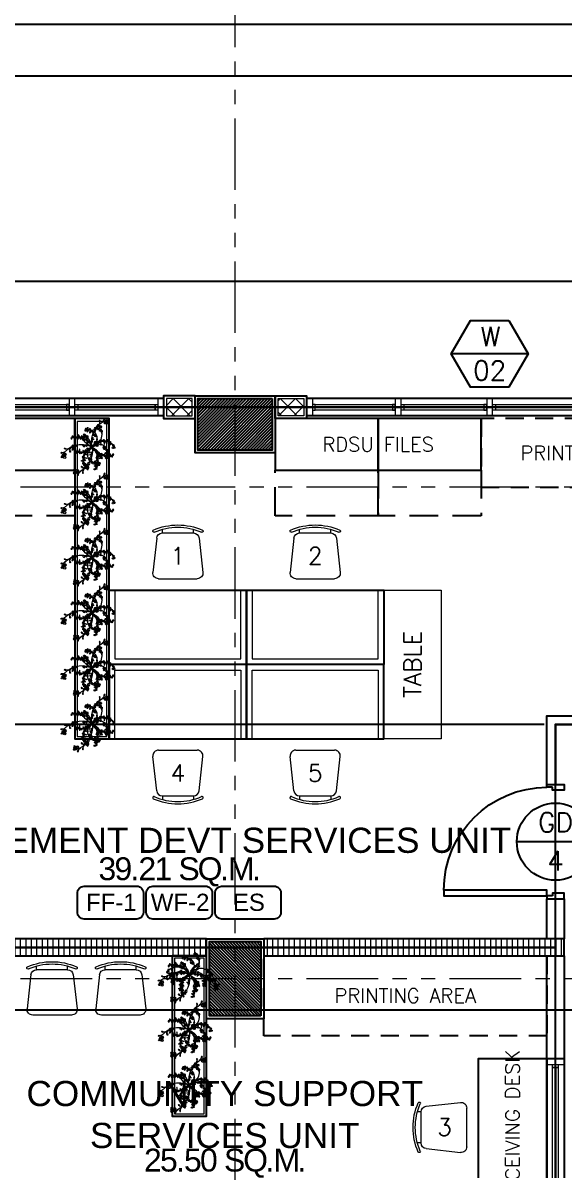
# Model space of a CAD drawing. Header units: metres. Extents: x -12400 to 1, y 0 to 106422.
# Drawn here: x -12084.11 to -12079.38, y 106400.4 to 106410.43 of the extents above; entities that cross this region are included whole.
import ezdxf
from ezdxf.enums import TextEntityAlignment as Align

# ---------------------------------------------------------------- set-up
doc = ezdxf.new("R2010")
doc.units = ezdxf.units.M
doc.header["$PDMODE"] = 35
for name, pattern in [('DASHED2', [0.375, 0.25, -0.125]), ('HIDDEN2', [4.762499999999999, 3.175, -1.5875]), ('PHANTOM2', [1.25, 0.625, -0.125, 0.125, -0.125, 0.125, -0.125])]:
    doc.linetypes.add(name, pattern=pattern)
doc.layers.add('.05 (2)', color=8, linetype='Continuous', lineweight=20, transparency=0.3)
for name, color, linetype, lineweight in [('.3', 6, 'Continuous', 30), ('0.1', 1, 'Continuous', 9), ('0.20', 2, 'Continuous', 20), ('3', 3, 'Continuous', 30), ('A-DIM-100', 8, 'Continuous', 0), ('DIM 001', 251, 'Continuous', 13), ('FURN', 8, 'Continuous', 5), ('FURN 0009', 49, 'Continuous', 9), ('HATCH', 250, 'Continuous', 5)]:
    doc.layers.add(name, color=color, linetype=linetype, lineweight=lineweight)
for name, color, linetype in [('1AR', 1, 'Continuous'), ('A-FURN', 1, 'Continuous'), ('A-FURNITURE', 1, 'Continuous'), ('AR-WALL', 7, 'Continuous'), ('BAR', 6, 'Continuous'), ('FIXTURE', 35, 'Continuous'), ('SCH-DOOR', 23, 'Continuous'), ('SCH-FLR', 224, 'Continuous'), ('SCH-WIND', 181, 'Continuous'), ('stone', 15, 'Continuous'), ('txt', 2, 'Continuous'), ('WALL', 7, 'Continuous'), ('WINDOW', 1, 'Continuous')]:
    doc.layers.add(name, color=color, linetype=linetype)
doc.layers.add('GUIDELINES', color=206, linetype='Continuous', plot=False)
doc.styles.add('arial', font='arial.ttf')
doc.styles.add('Arial-Bold', font='arial.ttf')
doc.styles.add('DIMTXT-100', font='arial.ttf')
doc.styles.add('swis721', font='swiss.ttf')
doc.styles.add('T-0.15', font='romans.shx', dxfattribs={"height": 0.15})
doc.styles.add('T.25', font='romans.shx', dxfattribs={"height": 0.2})
doc.styles.add('T125', font='simplex.shx', dxfattribs={"height": 125})
doc.dimstyles.new('D-100', dxfattribs={"dimtxt": 0.2, "dimasz": 0.15, "dimexe": 0.1, "dimexo": 0.1, "dimgap": 0.1, "dimtad": 1, "dimdec": 3, "dimzin": 4, "dimdsep": 46, "dimtxsty": 'DIMTXT-100', "dimblk": 'ARCHTICK', "dimcen": 0.2, "dimdle": 0.1, "dimclrd": 8, "dimclre": 8, "dimclrt": 2, "dimadec": 0, "dimazin": 1, "dimtfac": 1, "dimtdec": 3, "dimtofl": 0, "dimtmove": 2, "dimatfit": 3, "dimfxl": 1, "dimarcsym": 0})
doc.dimstyles.new('DIM 200', dxfattribs={"dimtxt": 200, "dimasz": 1, "dimexe": 0, "dimexo": 40, "dimgap": 50, "dimtad": 1, "dimtoh": 1, "dimdec": 0, "dimlfac": 2, "dimtxsty": 'swis721', "dimblk": 'CIR', "dimcen": 0, "dimclrd": 155, "dimclre": 155, "dimclrt": 4, "dimadec": 0, "dimazin": 0, "dimtfac": 1, "dimtdec": 0, "dimtix": 1, "dimtmove": 1, "dimatfit": 3, "dimldrblk": 'CIR', "dimfxl": 0, "dimarcsym": 0})

# ---------------------------------------------------------------- blocks, each defined once
blk = doc.blocks.new('CIR')
at = {"color": 4}
blk.add_circle((0, 0), 50, dxfattribs=at)
blk = doc.blocks.new('D-TAG')
at = {"layer": 'SCH-DOOR'}
blk.add_line((-0.2999999999883585, 0), (0.2999999999883585, 0), dxfattribs=at)
blk.add_circle((0, 5.821121362714621e-11), 0.3, dxfattribs=at)
at = {"layer": 'SCH-DOOR', "color": 2, "style": 'T-0.15'}
for tag, p in [('D-TAG', (-7.105427357601002e-14, 0.150000000029106)), ('D-NO', (-7.105427357601002e-14, -0.1499999999709054))]:
    blk.add_attdef(tag, text='', height=0.15, dxfattribs=at).set_placement(p, align=Align.MIDDLE_CENTER)
blk = doc.blocks.new('_ArchTick')
at = {"color": 0, "linetype": 'ByBlock', "const_width": 0.15}
blk.add_lwpolyline([(-0.5, -0.5), (0.5, 0.5)], dxfattribs=at)
blk = doc.blocks.new('*D1860')
at = {"layer": 'DEFPOINTS', "color": 0, "transparency": 16777216}
for p in [(-12060.75441529414, 106411.3202236537), (-12086.75441529414, 106407.0702236537), (-12060.75441529414, 106407.0702236537)]:
    blk.add_point(p, dxfattribs=at)
at = {"layer": 'DIM 001', "color": 8, "lineweight": -2, "transparency": 16777216}
for p, q in [((-12086.75441529414, 106407.1702236537), (-12086.75441529414, 106411.4202236537)), ((-12060.75441529414, 106407.1702236537), (-12060.75441529414, 106411.4202236537)), ((-12086.85441529414, 106411.3202236537), (-12060.65441529414, 106411.3202236537))]:
    blk.add_line(p, q, dxfattribs=at)
at = {"layer": 'DIM 001', "color": 8, "lineweight": -2, "transparency": 16777216, "xscale": 0.15, "yscale": 0.15, "zscale": 0.15, "rotation": 180}
blk.add_blockref('_ArchTick', (-12086.75441529414, 106411.3202236537), dxfattribs=at)
at = {"layer": 'DIM 001', "color": 8, "lineweight": -2, "transparency": 16777216, "xscale": 0.15, "yscale": 0.15, "zscale": 0.15}
blk.add_blockref('_ArchTick', (-12060.75441529414, 106411.3202236537), dxfattribs=at)
at = {"layer": 'DIM 001', "color": 2, "transparency": 16777216, "insert": (-12073.75441529414, 106411.5223382512), "char_height": 0.2, "attachment_point": 5, "style": 'DIMTXT-100'}
blk.add_mtext('26.000', dxfattribs=at)
blk = doc.blocks.new('*D1851')
at = {"layer": 'DEFPOINTS', "color": 0, "transparency": 16777216}
for p in [(-12086.75441529414, 106406.3702236538), (-12088.90441529417, 106401.7952236538), (-12077.65441529414, 106401.7952236538)]:
    blk.add_point(p, dxfattribs=at)
at = {"layer": 'DIM 001', "color": 8, "lineweight": -2, "transparency": 16777216}
for p, q in [((-12088.90441529417, 106406.4702236538), (-12088.90441529417, 106401.6952236537)), ((-12086.85441529414, 106406.3702236538), (-12089.00441529417, 106406.3702236538)), ((-12077.75441529414, 106401.7952236538), (-12089.00441529417, 106401.7952236538))]:
    blk.add_line(p, q, dxfattribs=at)
at = {"layer": 'DIM 001', "color": 8, "lineweight": -2, "transparency": 16777216, "xscale": 0.15, "yscale": 0.15, "zscale": 0.15}
for p, rotation in [((-12088.90441529417, 106406.3702236538), 90), ((-12088.90441529417, 106401.7952236538), 270)]:
    blk.add_blockref('_ArchTick', p, dxfattribs=dict(at, rotation=rotation))
at = {"layer": 'DIM 001', "color": 2, "transparency": 16777216, "insert": (-12089.10612061473, 106404.0827236537), "char_height": 0.2, "attachment_point": 5, "rotation": 90, "style": 'DIMTXT-100'}
blk.add_mtext('4.575', dxfattribs=at)
blk = doc.blocks.new('*D1884')
at = {"layer": 'DEFPOINTS', "color": 0, "transparency": 16777216}
for p in [(-12077.65441529414, 106401.7952236538), (-12088.90441529417, 106400.1452236538), (-12076.07941529413, 106400.1452236538)]:
    blk.add_point(p, dxfattribs=at)
at = {"layer": 'DIM 001', "color": 8, "lineweight": -2, "transparency": 16777216}
for p, q in [((-12088.90441529417, 106401.8952236538), (-12088.90441529417, 106400.0452236538)), ((-12077.75441529414, 106401.7952236538), (-12089.00441529417, 106401.7952236538)), ((-12076.17941529413, 106400.1452236538), (-12089.00441529417, 106400.1452236538))]:
    blk.add_line(p, q, dxfattribs=at)
at = {"layer": 'DIM 001', "color": 8, "lineweight": -2, "transparency": 16777216, "xscale": 0.15, "yscale": 0.15, "zscale": 0.15}
for p, rotation in [((-12088.90441529417, 106401.7952236538), 90), ((-12088.90441529417, 106400.1452236538), 270)]:
    blk.add_blockref('_ArchTick', p, dxfattribs=dict(at, rotation=rotation))
at = {"layer": 'DIM 001', "color": 2, "transparency": 16777216, "insert": (-12089.10652989169, 106400.9702236537), "char_height": 0.2, "attachment_point": 5, "rotation": 90, "style": 'DIMTXT-100'}
blk.add_mtext('1.650', dxfattribs=at)
blk = doc.blocks.new('*D1890')
at = {"layer": 'DEFPOINTS', "color": 0, "transparency": 16777216}
for p in [(-12086.75441529414, 106407.0702236537), (-12088.45441529416, 106404.2952236538), (-12079.45441529414, 106404.2952236538)]:
    blk.add_point(p, dxfattribs=at)
at = {"layer": 'DIM 001', "color": 8, "lineweight": -2, "transparency": 16777216}
for p, q in [((-12088.45441529416, 106407.1702236538), (-12088.45441529416, 106404.1952236537)), ((-12086.85441529414, 106407.0702236537), (-12088.55441529416, 106407.0702236537)), ((-12079.55441529414, 106404.2952236538), (-12088.55441529416, 106404.2952236538))]:
    blk.add_line(p, q, dxfattribs=at)
at = {"layer": 'DIM 001', "color": 8, "lineweight": -2, "transparency": 16777216, "xscale": 0.15, "yscale": 0.15, "zscale": 0.15}
for p, rotation in [((-12088.45441529416, 106407.0702236537), 90), ((-12088.45441529416, 106404.2952236538), 270)]:
    blk.add_blockref('_ArchTick', p, dxfattribs=dict(at, rotation=rotation))
at = {"layer": 'DIM 001', "color": 2, "transparency": 16777216, "insert": (-12088.65652989167, 106405.6827236537), "char_height": 0.2, "attachment_point": 5, "rotation": 90, "style": 'DIMTXT-100'}
blk.add_mtext('2.775', dxfattribs=at)
blk = doc.blocks.new('*D1891')
at = {"layer": 'DEFPOINTS', "color": 0, "transparency": 16777216}
for p in [(-12079.45441529414, 106404.2952236538), (-12088.45441529417, 106402.3452236538), (-12086.75441529414, 106402.3452236538)]:
    blk.add_point(p, dxfattribs=at)
at = {"layer": 'DIM 001', "color": 8, "lineweight": -2, "transparency": 16777216}
for p, q in [((-12088.45441529417, 106404.3952236538), (-12088.45441529417, 106402.2452236538)), ((-12079.55441529414, 106404.2952236538), (-12088.55441529417, 106404.2952236538)), ((-12086.85441529414, 106402.3452236538), (-12088.55441529417, 106402.3452236538))]:
    blk.add_line(p, q, dxfattribs=at)
at = {"layer": 'DIM 001', "color": 8, "lineweight": -2, "transparency": 16777216, "xscale": 0.15, "yscale": 0.15, "zscale": 0.15}
for p, rotation in [((-12088.45441529417, 106404.2952236538), 90), ((-12088.45441529417, 106402.3452236538), 270)]:
    blk.add_blockref('_ArchTick', p, dxfattribs=dict(at, rotation=rotation))
at = {"layer": 'DIM 001', "color": 2, "transparency": 16777216, "insert": (-12088.65652989168, 106403.3202236537), "char_height": 0.2, "attachment_point": 5, "rotation": 90, "style": 'DIMTXT-100'}
blk.add_mtext('1.950', dxfattribs=at)
blk = doc.blocks.new('A$C1B753C5A')
at = {"layer": 'WALL'}
h = blk.add_hatch(dxfattribs=at)
h.set_pattern_fill('ANSI31', color=250, scale=0.15)
h.set_pattern_definition([(45, (-1494.388102653662, 303.0677240852394), (-0.01325825214724777, 0.01325825214724777), [])])
h.paths.add_polyline_path([(0.4750000000001364, 0.6749999999999545), (0.02500000000009089, 0.6749999999999545), (0.02500000000009095, 0.02499999999997721), (0.4750000000001364, 0.02499999999997721)])
at = {"color": 7}
blk.add_lwpolyline([(0, 0), (0.5000000000002274, 0), (0.5000000000002274, 0.6999999999999318), (0, 0.6999999999999318)], close=True, dxfattribs=at)
at = {"layer": 'stone', "color": 5}
blk.add_lwpolyline([(0.02500000000009095, 0.02499999999997726), (0.4750000000001364, 0.02499999999997726), (0.4750000000001364, 0.6749999999999545), (0.02500000000009095, 0.6749999999999545)], close=True, dxfattribs=at)
blk = doc.blocks.new('COLUMNS2F')
at = {"xscale": -1.000000000000001, "rotation": 90}
blk.add_blockref('A$C1B753C5A', (-12158.10441529414, 106344.3499565114), dxfattribs=at)
at = {"xscale": -1}
blk.add_blockref('A$C1B753C5A', (-12158.20441529414, 106338.8999565114), dxfattribs=at)
blk = doc.blocks.new('new chair')
at = {"layer": 'FURN 0009', "color": 1, "lineweight": 9}
for p, q in [((-135.8034158992814, 400), (-135.803415899165, 431.6333479945315)), ((135.8034158993978, 400), (135.8034158993978, 431.6333479944151)), ((-185.4976026327349, 355.5215763038723), (-218.8309359660489, 55.52157630375586)), ((135.8034158993978, 400), (-135.8034158992814, 400)), ((185.4976026370423, 355.5215763018932), (218.8309359704144, 55.52157630189322)), ((169.1367492326535, 2.328306436538696e-10), (-169.1367492326535, 2.328306436538696e-10))]:
    blk.add_line(p, q, dxfattribs=at)
for centre, radius, start, end in [((-210.9529411762487, 415.4054511487484), 9.999999999999588, 113.8726975280942, 293.8726975280942), ((0, -61.24999999941792), 531.2499999999792, 66.12730247190576, 113.8726975280942), ((0, -61.24999999941792), 511.2499999999808, 66.12730247190576, 113.8726975280942), ((210.9529411806725, 415.4054511466529), 9.999999999999588, 246.1273024719058, 66.12730247190576), ((-135.803415899165, 350.0000000002328), 49.99999999999812, 90, 173.659808247256), ((135.8034158995142, 350.0000000004657), 49.99999999999812, 6.340191746267892, 90), ((-169.1367492325371, 50.00000000046566), 49.99999999999812, 173.659808247256, 270), ((169.1367492326535, 50.00000000046566), 49.99999999999812, 270, 6.340191746267892)]:
    blk.add_arc(centre, radius, start, end, dxfattribs=at)
blk = doc.blocks.new('A$C16F36A1B')
at = {"layer": 'A-FURNITURE', "color": 15}
blk.add_lwpolyline([(0.6000000000058208, 0.6499999999068677), (0.6000000000058208, 0), (-0.6000000000058208, 0), (-0.6000000000058208, 0.6499999999068677)], close=True, dxfattribs=at)
at = {"layer": 'A-FURNITURE', "color": 2, "lineweight": 0}
blk.add_lwpolyline([(-0.6000000000058208, 0), (-0.6000000000058208, 0.6499999999068677), (0.6000000000058208, 0.6499999999068677), (0.6000000000058208, 0), (0.5500000000065484, 0), (0.5500000000065484, 0.5999999999039574), (-0.5500000000065484, 0.5999999999039574), (-0.5500000000065484, 0)], close=True, dxfattribs=at)
at = {"lineweight": 0, "xscale": -0.001, "yscale": 0.001, "zscale": 0.001, "rotation": 180}
blk.add_blockref('new chair', (-2.91038304567337e-11, -0.1000000000931323), dxfattribs=at)
blk = doc.blocks.new('plann')
at = {"layer": '.05 (2)'}
for centre, radius in [((100745.621851946, 209025.0838661411), 8.085483303578684), ((100750.2072398642, 209000.8601453253), 11.07735672438507), ((100766.6371058917, 209017.0976333781), 7.460537794825279), ((100789.5106441566, 208998.2413886746), 7.268353060690103), ((100895.7318915195, 208965.4344029367), 11.81754351106629), ((100944.879356222, 209003.570155864), 9.17182806530626), ((100962.6008570934, 208968.4853238121), 7.290490939426003), ((101052.2531128934, 209014.9061583568), 2.978273743608588), ((101053.1112415855, 209029.9633624847), 3.062373412504849), ((101059.2210045914, 209029.8867683086), 4.275672750071239), ((101069.4000367151, 209001.9353060658), 7.670635745195717), ((101107.7759025275, 209000.8080532975), 8.003301822677859), ((101110.1140378918, 208971.85187604), 10.12353686893766), ((101126.5044688988, 208978.1153666071), 6.555605058917853), ((100659.4860021454, 208861.0975664339), 12.24301896135029), ((100661.7939572996, 208840.2053467846), 3.946556839840763), ((100680.1931692238, 208870.9909652306), 13.54692480060024), ((100670.6216227025, 208859.0939052666), 3.092415733521642), ((100774.7145918194, 208900.0558134797), 9.993945231125123), ((100805.9683169139, 208906.9569148438), 8.067618562668352), ((100812.1101617445, 208962.2331520323), 7.464951094189139), ((100820.8433287043, 208853.8686213731), 11.4382336774981), ((100816.2883045839, 208842.2273123407), 5.784496846844907), ((100832.089378386, 208962.2331520323), 6.357039244867514), ((100842.3098469666, 208868.8194274311), 10.95636895134108), ((100880.3763078245, 208908.4128147956), 1.918703915955601), ((100907.3209787775, 208892.5700341146), 3.305389723679367), ((100926.985616614, 208945.8208427343), 9.783851448644857), ((100977.6659181044, 208843.7874785104), 7.024356077515585), ((100980.8732663544, 208857.6165741197), 7.538193881427655), ((100995.2346058625, 208859.2727319846), 8.307801194552669), ((101010.5985096632, 208948.9089217423), 13.70517436788927), ((101016.5822429947, 208930.1373027821), 8.003301822677859), ((101018.8820588449, 208948.9089217423), 8.283549181661717), ((101044.560453168, 208886.3343448428), 5.822243916915897), ((101048.8026029354, 208925.5980617451), 9.707665154187318), ((101054.1622421499, 208891.5103094891), 7.434371180747211), ((101059.3259177333, 208856.6158318615), 7.587899926938496), ((101066.8304214346, 208860.3443994232), 8.379725047090803), ((101069.954064342, 208833.4912757028), 7.993369974879379), ((101067.366597478, 208912.2921648995), 2.469873575679715), ((101082.4583476409, 208841.1285766108), 8.86998896145972), ((101082.909246586, 208886.1536912228), 7.257401672660032), ((101089.9543741972, 208861.1321295017), 8.443677768808028), ((100551.3476712062, 208746.4131811285), 6.936586703684385), ((100571.2008211272, 208700.8956218266), 8.613753629261224), ((100573.3654600033, 208805.2867176271), 5.170793612011959), ((100582.0640172503, 208803.5704782944), 4.813583393958625), ((100587.0068871014, 208723.0889024155), 6.375570604398656), ((100601.3720187852, 208706.7657000444), 13.45095243587666), ((100600.0887835105, 208737.7556696756), 10.18360931881298), ((100599.6105993985, 208749.2262873613), 7.173131648582058), ((100613.2237509054, 208810.9021766099), 3.324343804959784), ((100631.5149138632, 208822.7342897207), 6.396539727507787), ((100631.7700065326, 208804.9635599669), 0.9703809477793424), ((100639.5727116704, 208796.4687491193), 4.37932962711597), ((100644.6525830034, 208786.7897088045), 4.1366484467798), ((100663.0426005321, 208816.1826849087), 4.681373059413653), ((100669.2857242027, 208829.9099202663), 4.454997284052398), ((100802.1945470968, 208768.5000546281), 5.995329890825713), ((100803.5851496345, 208723.0975345954), 3.575175391415704), ((100808.4620886795, 208790.1838676108), 6.232150611132645), ((100816.5947332833, 208728.3529204531), 7.094645636624513), ((100817.6962215985, 208753.2679823784), 3.989070774101368), ((100820.3568490968, 208766.8767781619), 6.485717049513394), ((100820.3497272058, 208817.3041457638), 5.009697050275178), ((100821.2900018059, 208742.9003055019), 3.869804670435259), ((100829.5837676327, 208806.1981068233), 3.7874320322085), ((100836.4195552253, 208739.4751541717), 6.75019049837332), ((100846.3315880805, 208766.9895064644), 3.345732561189016), ((100967.4339805045, 208807.7518499441), 10.94759900930381), ((100965.9235846536, 208708.6240812832), 3.371881778273964), ((100973.6177242525, 208741.7410282661), 9.261978152497846), ((100978.1531664414, 208776.0989292136), 8.294698797427847), ((100976.9547464144, 208705.294021797), 6.239215643356137), ((100984.6474061398, 208726.4986424579), 5.634827497598689), ((100984.8635601572, 208713.3245132574), 4.637659565206861), ((100987.6727299541, 208750.4712336711), 4.672939461707322), ((100992.5713864746, 208764.2823559741), 5.626821826004996), ((101007.8818274665, 208751.832413939), 8.069680678083827), ((100976.0614577967, 208671.7615382185), 7.574233475647392), ((100990.7909315688, 208699.632446557), 6.391792528476597), ((100995.3604725424, 208683.5477538828), 6.354905336346801)]:
    blk.add_circle(centre, radius, dxfattribs=at)
for centre, radius, start, end in [((100757.7749023269, 209005.7552351885), 14.19624947822105, 74.0788418427666, 187.3830743059856), ((100766.6239410771, 209028.9066752879), 10.71426508150137, 170.3156789016703, 242.4547340089757), ((100666.5936374505, 208808.3723289863), 231.4626282387932, 26.44609355556747, 65.74743849598423), ((100785.9121410696, 208963.0197021385), 39.11857111562234, 76.97343908289388, 117.3946915093492), ((101024.0699089631, 208869.0387784351), 156.108408346093, 48.62980157118395, 164.2337554479626), ((101037.7569352096, 209046.3867294655), 22.48292034580389, 252.0243508802548, 322.6590351494019), ((101025.1784691526, 208986.1927931329), 41.11927067442708, 6.579238590879068, 67.76671035253455), ((101067.1306001391, 208978.4125694909), 49.21964823284702, 343.6801977205684, 23.15040319556208), ((100830.2706620397, 208636.3650812001), 278.5185080152134, 81.00124592277953, 164.2084522966925), ((100573.3654600033, 208890.3024539099), 85.01573628271606, 267.8698849563244, 327.0518372679477), ((100711.9093334971, 208835.6755165077), 47.46678833367289, 131.9264359433871, 201.5020044098311), ((100809.5504794148, 208887.5597105483), 26.54769121830601, 99.30225832243055, 195.8875743002008), ((100934.0683168822, 208802.8540223371), 124.1869045539794, 119.01410487329, 207.5699519176917), ((100831.3746250868, 208949.5615439552), 17.10497891439347, 74.02210951754645, 182.4512948644913), ((100850.0395385851, 208867.2954465035), 18.29317042138473, 142.8301150978964, 243.4099857569715), ((100970.8331618532, 208858.0750470047), 110.7167560323819, 359.6919777368823, 151.1750402264711), ((100792.6960597456, 208728.4557739701), 200.180824370941, 350.5395655645809, 66.08843573451264), ((100990.4106075151, 208940.7147232976), 92.45038727953717, 238.2011879067397, 266.1966571418652), ((100991.1646765269, 208945.3622507437), 23.91661243404337, 330.6128488141759, 45.349849549443), ((101015.8194246455, 208920.0414167429), 41.00865955405207, 321.3453351757134, 12.64729817253782), ((101015.4793976596, 208902.1453448826), 62.97380396869414, 323.5016736571558, 348.094159491438), ((101073.8790587283, 208853.157540755), 8.803395698877162, 263.3834659534638, 29.405046788485), ((101089.9543741972, 208861.1321295017), 8.943189547697488, 199.9886250857053, 324.2132236102335), ((100544.2517885149, 208805.0735753149), 53.59892302099794, 274.3408343153555, 331.7126398384247), ((100621.401281838, 208692.6779406825), 50.86862037601054, 126.3607300321879, 170.7032896794579), ((96917.86482984602, 207333.9061353596), 3931.026404809947, 20.44064900759552, 21.27791524525765), ((100663.4030599091, 208826.1884444212), 38.0939074658779, 181.8348119607192, 245.8861765306702), ((100792.553250015, 208790.1564751085), 17.89713448027328, 289.4924082757853, 5.513537759974456), ((100793.5638625278, 208747.9049942974), 26.75511637324107, 285.120667551029, 17.47060246660466), ((100856.6355316661, 208778.1205864533), 43.61370357672958, 184.8561881351438, 250.1853941278239), ((100841.1585979062, 208837.198081904), 68.7234802586334, 245.9745785185244, 275.3638009103012), ((100866.1799803205, 208846.0540273988), 51.6032068875539, 188.3536380124137, 227.5540028513952), ((100917.2221058207, 208799.9864002769), 56.62664799273293, 332.1199279392443, 32.83436803659832), ((100960.3200593703, 208740.7116692563), 32.57319139311319, 279.9057956567798, 353.6084079189347), ((101654.3096225544, 208064.4748729865), 966.1454159009793, 133.4861568557097, 135.2111603395013), ((100978.5287285032, 208731.3742014536), 35.77908434883926, 28.48969400056349, 72.26369714491295), ((100965.3853920938, 208699.9883189431), 25.16292248803045, 271.2255537404903, 349.8472060698725), ((100995.3604725424, 208690.6791301219), 7.131376239086489, 136.889628398624, 315.0951090144598)]:
    blk.add_arc(centre, radius, start, end, dxfattribs=at)
blk = doc.blocks.new('A$C2C7C7224')
at = {"layer": 'FURN', "color": 15}
for p, q in [((-0.3555215763035449, 0.1854976026326085), (-0.05552157630336296, 0.2188309359663663)), ((-0.3973658536583571, 0.1360960988255329), (-0.4289992016531414, 0.1360960988257602)), ((-0.3973658536581297, -0.1355107329731027), (-0.3973658536583571, 0.1360960988255329)), ((0, -0.1691367492320524), (0, 0.1691367492320524)), ((-0.3973658536581297, -0.1355107329731027), (-0.4289992016533688, -0.1355107329731027)), ((-0.3555215763035449, -0.1854976026323811), (-0.05552157630336296, -0.2188309359663663))]:
    blk.add_line(p, q, dxfattribs=at)
for centre, radius, start, end in [((0.06388414634193396, 0.0002926829255329721), 0.5312499999999993, 156.127302469018, 203.8726975308828), ((0.06388414634193396, 0.0002926829255329721), 0.51125, 156.127302469018, 203.8726975308828), ((-0.4127713048060286, 0.2112456241026166), 0.009999999999999969, 336.127302469018, 156.127302469018), ((-0.0499999999992724, 0.1691367492322797), 0.05, 359.9999999996874, 96.34019174568225), ((-0.3473658536590847, 0.1360960988257602), 0.05, 96.34019174568225, 179.9999999996873), ((-0.3473658536590847, -0.1355107329728753), 0.05, 179.9999999996873, 263.6598082537934), ((-0.0499999999992724, -0.1691367492329618), 0.05, 263.6598082537934, 359.9999999996874), ((-0.4127713048069381, -0.210660258249959), 0.009999999999999969, 203.8726975308828, 23.87269753088284)]:
    blk.add_arc(centre, radius, start, end, dxfattribs=at)
blk = doc.blocks.new('A$C0C291135')
at = {"layer": 'FIXTURE', "color": 3}
for points in [[(0.0249999999996362, -0.02499999999417923), (0.0249999999996362, -0.07499999999708962), (0, -0.07499999999708962), (0, 0.07499999999708962), (0.05000000000109139, 0.07499999999708962), (0.05000000000109139, -0.02499999999417923), (0.0249999999996362, -0.02499999999417923)], [(0.9751240390014573, -0.02499999999417923), (0.9751240390014573, -0.07499999999708962), (1.000124039001093, -0.07499999999708962), (1.000124039001093, 0.07499999999708962), (0.9501240390000021, 0.07499999999708962), (0.9501240390000021, -0.02499999999417923), (0.9751240390014573, -0.02499999999417923)]]:
    blk.add_lwpolyline(points, dxfattribs=at)
at = {"layer": 'FIXTURE', "color": 2, "ltscale": 0.3}
blk.add_lwpolyline([(0.0249999999996362, -0.07499999999708962), (0.0750000000007276, -0.07499999999708962), (0.07499999999708962, -0.9751240390032763), (0.02499999999781721, -0.9751240390032763)], close=True, dxfattribs=at)
at = {"layer": 'FIXTURE', "color": 1}
blk.add_arc((0.0750000000007276, -0.07499999999708962), 0.9001240389999464, 270, 0, dxfattribs=at)
blk = doc.blocks.new('*U1768')
at = {"color": 1}
blk.add_lwpolyline([(0.3498759610301927, 0), (0.3498759610301927, 0.1499999999941792), (0, 0.1499999999941792), (0, 0)], close=True, dxfattribs=at)
at = {"color": 3}
blk.add_lwpolyline([(0, 0.07499999999708962), (0.3498759610301927, 0.07499999999708962)], dxfattribs=at)
blk = doc.blocks.new('*U1986')
at = {"color": 1}
blk.add_lwpolyline([(0.8998167756581097, 0), (0.8998167756581097, 0.1499999999941792), (0, 0.1499999999941792), (0, 0)], close=True, dxfattribs=at)
at = {"color": 3}
blk.add_lwpolyline([(0, 0.07499999999708962), (0.8998167756581097, 0.07499999999708962)], dxfattribs=at)
blk = doc.blocks.new('*U1777')
at = {"layer": 'HATCH'}
h = blk.add_hatch(dxfattribs=at)
h.set_pattern_fill('ANSI37', color=256, scale=0.03, angle=-180)
h.set_pattern_definition([(225, (-0.8125000000049447, 0), (0.06735192090801863, -0.06735192090801868), []), (314.9999999999999, (-0.8125000000049447, 0), (0.06735192090801868, 0.06735192090801861), [])])
h.paths.add_polyline_path([(0.02500000000873115, 0.1749999999883585), (0.02500000000873115, 0.02499999999417923), (0.2500000000005122, 0.02499999999417923), (0.2500000000005122, 0.1749999999883585)])
blk.add_lwpolyline([(0, 0.1999999999825377), (0, 0), (0.2749999999946914, 0), (0.2749999999946914, 0.1999999999825377)], close=True)
blk.add_lwpolyline([(0.02500000000873115, 0.1749999999883585), (0.02500000000873115, 0.02499999999417923), (0.2500000000005122, 0.02499999999417923), (0.2500000000005122, 0.1749999999883585)], close=True, dxfattribs=at)
blk = doc.blocks.new('*U290')
at = {"layer": 'HATCH'}
h = blk.add_hatch(dxfattribs=at)
h.set_pattern_fill('ANSI31', color=256, scale=0.015, angle=45)
h.set_pattern_definition([(90, (2.762500000000726, 0), (-0.04762500000000001, 0), [])])
h.paths.add_polyline_path([(3.850000000000362, 0), (3.850000000000362, 0.1499999999796273), (0, 0.1499999999796273), (0, 0)])
at = {"color": 3}
blk.add_lwpolyline([(3.850000000000362, 0), (3.850000000000362, 0.1499999999796273), (0, 0.1499999999796273), (0, 0)], close=True, dxfattribs=at)
blk = doc.blocks.new('*U291')
at = {"layer": 'HATCH'}
h = blk.add_hatch(dxfattribs=at)
h.set_pattern_fill('ANSI31', color=256, scale=0.015, angle=45)
h.set_pattern_definition([(90, (1.537499999998543, 0), (-0.04762500000000001, 0), [])])
h.paths.add_polyline_path([(2.62499999999818, 0), (2.62499999999818, 0.1499999999796273), (0, 0.1499999999796273), (0, 0)])
at = {"color": 3}
blk.add_lwpolyline([(2.62499999999818, 0), (2.62499999999818, 0.1499999999796273), (0, 0.1499999999796273), (0, 0)], close=True, dxfattribs=at)
blk = doc.blocks.new('A$Cecf548ae')
at = {"layer": '.3', "color": 3}
blk.add_lwpolyline([(-0.125000000001819, 0.07499999999708962), (-1.174999999999272, 0.07500000001164153)], dxfattribs=at)
at = {"layer": '0.20'}
for points in [[(-1.25, 0), (-1.200000000000728, 0), (-1.200000000000728, 0.1500000000087311), (-1.25, 0.1500000000087311)], [(-0.05000000000109139, 0), (-0.1000000000021828, 0), (-0.1000000000021828, 0.1500000000087311), (-0.05000000000109139, 0.1500000000087311)], [(-1.174999999999272, 0.05000000000291038), (-1.200000000000728, 0.05000000000291038), (-1.200000000000728, 0.1000000000058208), (-1.174999999999272, 0.1000000000058208)], [(-0.125000000001819, 0.05000000000291038), (-0.1000000000021828, 0.05000000000291038), (-0.1000000000021828, 0.1000000000058208), (-0.125000000001819, 0.1000000000058208)]]:
    blk.add_lwpolyline(points, close=True, dxfattribs=at)
at = {"layer": '0.20', "color": 8}
blk.add_lwpolyline([(-1.174999999999272, 0.05000000000291038), (-0.125000000001819, 0.05000000000291038), (-0.125000000001819, 0.1000000000058208), (-1.174999999999272, 0.1000000000058208)], close=True, dxfattribs=at)
at = {"layer": 'WINDOW'}
for p, q in [((-0.05000000000109139, 0.1500000000087311), (-1.25, 0.1500000000087311)), ((-0.05000000000109139, 0), (-1.25, 0))]:
    blk.add_line(p, q, dxfattribs=at)
blk = doc.blocks.new('A$C12cb2730')
at = {"layer": '.3', "color": 3}
for points in [[(0.749999999998181, 0.0749999999825377), (0.0750000000007276, 0.07499999999708962)], [(1.549999999999272, 0.0749999996914994), (0.8500000000003638, 0.07499999996798579)], [(2.350000000000364, 0.07499999956053216), (1.650000000001455, 0.0749999996914994)], [(3.125, 0.0749999995023245), (2.450000000002547, 0.07499999956053216)]]:
    blk.add_lwpolyline(points, dxfattribs=at)
at = {"layer": '0.20'}
for points in [[(0, 0.1500000000087311), (0.0499999999992724, 0.1500000000087311), (0.0499999999992724, 0), (0, 0)], [(0.8249999999989086, 0.1499999998777639), (0.7749999999996362, 0.1499999998777639), (0.7749999999996362, -1.309672370553017e-10), (0.8249999999989086, -1.309672370553017e-10)], [(1.625, 0.1499999997467967), (1.575000000000728, 0.1499999997467967), (1.575000000000728, -2.619344741106033e-10), (1.625, -2.619344741106033e-10)], [(2.425000000001091, 0.1499999996303814), (2.375000000001819, 0.1499999996303814), (2.375000000001819, -3.783497959375381e-10), (2.425000000001091, -3.783497959375381e-10)], [(3.200000000000728, 0.1499999994994141), (3.150000000001455, 0.1499999994994141), (3.150000000001455, -5.093170329928398e-10), (3.200000000000728, -5.093170329928398e-10)], [(0.0750000000007276, 0.1000000000058208), (0.0499999999992724, 0.1000000000058208), (0.0499999999992724, 0.05000000000291038), (0.0750000000007276, 0.05000000000291038)], [(0.7749999999996362, 0.09999999980209395), (0.749999999998181, 0.09999999980209395), (0.749999999998181, 0.04999999979918357), (0.7749999999996362, 0.04999999979918357)], [(0.8249999999989086, 0.09999999980209395), (0.8500000000003638, 0.09999999980209395), (0.8500000000003638, 0.04999999979918357), (0.8249999999989086, 0.04999999979918357)], [(1.575000000000728, 0.09999999967112672), (1.549999999999272, 0.09999999967112672), (1.549999999999272, 0.04999999966821633), (1.575000000000728, 0.04999999966821633)], [(1.625, 0.09999999967112672), (1.650000000001455, 0.09999999967112672), (1.650000000001455, 0.04999999966821633), (1.625, 0.04999999966821633)], [(2.375000000001819, 0.0999999995547114), (2.350000000000364, 0.0999999995547114), (2.350000000000364, 0.04999999955180101), (2.375000000001819, 0.04999999955180101)], [(2.425000000001091, 0.0999999995547114), (2.450000000002547, 0.0999999995547114), (2.450000000002547, 0.04999999955180101), (2.425000000001091, 0.04999999955180101)], [(3.125, 0.09999999949650373), (3.150000000001455, 0.09999999949650373), (3.150000000001455, 0.04999999949359335), (3.125, 0.04999999949359335)]]:
    blk.add_lwpolyline(points, close=True, dxfattribs=at)
at = {"layer": '0.20', "color": 8}
for points in [[(0.7749999999996362, 0.04999999998835847), (0.0750000000007276, 0.05000000000291038), (0.0750000000007276, 0.1000000000058208), (0.7749999999996362, 0.09999999999126885)], [(0.8249999999989086, 0.09999999997671694), (1.575000000000728, 0.09999999970023055)], [(1.575000000000728, 0.04999999969732016), (0.8249999999989086, 0.04999999997380655)], [(1.625, 0.09999999970023055), (2.375000000001819, 0.0999999995547114)], [(2.375000000001819, 0.04999999955180101), (1.625, 0.04999999969732016)], [(2.425000000001091, 0.0999999995547114), (3.125, 0.09999999949650373), (3.125, 0.04999999949359335), (2.425000000001091, 0.04999999955180101)]]:
    blk.add_lwpolyline(points, dxfattribs=at)
at = {"layer": 'WINDOW'}
for p, q in [((3.200000000000728, 0.1499999994994141), (0, 0.1500000000087311)), ((3.200000000000728, -5.093170329928398e-10), (0, 0))]:
    blk.add_line(p, q, dxfattribs=at)
blk = doc.blocks.new('FP_5F')
at = {"color": 1}
for points in [[(4.200000000000728, 19.49999999998545), (3.300000000001091, 19.49999999998545), (3.300000000001091, 19.04999999997381), (4.200000000000728, 19.04999999997381)], [(6.850000000000364, 19.49999999998545), (5.950000000000728, 19.49999999998545), (5.950000000000728, 19.04999999997381), (6.850000000000364, 19.04999999997381)], [(7.75, 19.49999999998545), (6.850000000000364, 19.49999999998545), (6.850000000000364, 19.04999999997381), (7.75, 19.04999999997381)]]:
    blk.add_lwpolyline(points, close=True, dxfattribs=at)
at = {"color": 1, "linetype": 'HIDDEN2', "ltscale": 0.05}
for points in [[(7.75, 18.90000000006694), (9.674999999999272, 18.90000000006694), (9.674999999999272, 19.49999999998545), (7.75, 19.49999999998545)], [(5.850000000000364, 14.79999999998836), (8.324999999998909, 14.79999999998836), (8.324999999998909, 14.10000000000582), (5.850000000000364, 14.10000000000582)]]:
    blk.add_lwpolyline(points, close=True, dxfattribs=at)
at = {"color": 250, "linetype": 'DASHED2'}
for points in [[(4.200000000000728, 19.04999999997381), (4.200000000000728, 18.64999999997963), (3.300000000001091, 18.64999999997963), (3.300000000001091, 19.04999999997381)], [(6.850000000000364, 19.04999999997381), (6.850000000000364, 18.64999999997963), (5.950000000000728, 18.64999999997963), (5.950000000000728, 19.04999999997381)], [(7.75, 19.04999999997381), (7.75, 18.64999999997963), (6.850000000000364, 18.64999999997963), (6.850000000000364, 19.04999999997381)]]:
    blk.add_lwpolyline(points, dxfattribs=at)
at = {"layer": '1AR', "color": 1}
blk.add_lwpolyline([(10.20000000000073, 19.69999999998254), (10.20000000000073, 20.69999999998254), (0, 20.69999999998254), (0, 0), (10.20000000000437, -1.164153218269348e-10), (10.19999999999891, 1.000000000014552)], dxfattribs=at)
blk.add_lwpolyline([(8.325000000002547, 13.90000000000873), (7.725000000002183, 13.90000000000873), (7.725000000002183, 12.70000000001164), (8.325000000002547, 12.70000000001164)], close=True, dxfattribs=at)
at = {"layer": '3'}
blk.add_lwpolyline([(8.662500000011278, 16.82499999999709), (8.399999999999636, 16.82499999999709), (8.399999999999636, 16.30000000000291)], dxfattribs=at)
at = {"layer": 'A-FURN'}
blk.add_lwpolyline([(8.325000000000728, 16.30000000000291), (8.325000000000728, 16.89999999999418), (8.662500000011278, 16.89999999999418)], dxfattribs=at)
at = {"layer": 'A-FURNITURE', "lineweight": 0}
blk.add_lwpolyline([(7.400000000025102, 16.70000000002619), (6.900000000025102, 16.70000000002619), (6.900000000025102, 17.99999999992724), (7.400000000025102, 17.99999999992724)], close=True, dxfattribs=at)
at = {"layer": 'BAR'}
for points in [[(4.199999999937063, 19.50000000010186), (4.199999999998909, 16.70000000006985), (4.5, 16.70000000006985), (4.499999999936335, 19.50000000010186)], [(5.049999999999272, 14.79999999998836), (5.050000000001091, 13.40000000000873), (5.350000000000364, 13.40000000000873), (5.350000000000364, 14.79999999998836)]]:
    blk.add_lwpolyline(points, close=True, dxfattribs=at)
at = {"layer": 'FURN 0009'}
for points in [[(4.219999999935681, 19.47500000010768), (4.219999999999345, 16.72000000005937), (4.479999999999563, 16.72000000005937), (4.479999999937718, 19.47500000010768)], [(5.069999999999709, 14.77999999999884), (5.069999999999709, 13.42000000001281), (5.329999999999927, 13.42000000001281), (5.329999999999927, 14.77999999999884)]]:
    blk.add_lwpolyline(points, close=True, dxfattribs=at)
at = {"layer": 'GUIDELINES'}
for points in [[(1.100000000000364, 19.60000000000582), (10.10000000000036, 19.60000000000582), (10.10000000000036, 18.90000000000873), (18.10000000000036, 18.90000000000873), (18.10000000000036, 19.60000000000582), (27.10000000000036, 19.60000000000582), (27.10000000000036, 1.100000000005821), (18.10000000000036, 1.100000000005821), (18.10000000000036, 2.100000000122236), (10.10000000000036, 2.100000000122236), (10.10000000000036, 1.100000000005821), (1.100000000000364, 1.100000000005821)], [(10.10000000000218, 14.69999999999709), (10.10000000000036, 14.69999999999709), (10.10000000000036, 6.875), (10.10000000000036, 6.875), (10.10000000000036, 1.099999999991269), (1.100000000000364, 1.099999999991269), (1.100000000000364, 19.59999999999127), (10.10000000000036, 19.59999999999127)], [(8.399999999999636, 14.875), (8.399999999999636, 16.82499999999709), (10.10000000000036, 16.82499999999709), (10.10000000000036, 19.59999999999127), (1.100000000000364, 19.59999999999127), (1.100000000000364, 14.875)], [(8.399999999999636, 14.87500000001455), (1.100000000000364, 14.87500000001455), (1.100000000000364, 11.37500000001455), (8.399999999999636, 11.37500000001455)]]:
    blk.add_lwpolyline(points, close=True, dxfattribs=at)
blk.add_blockref('COLUMNS2F', (12164.05441529414, -106324.6499565114))
at = {"rotation": 180}
for name, p in [('*U1777', (5.250000000007276, 19.69999999998254)), ('A$C16F36A1B', (5.10000000000764, 17.99999999988358)), ('A$C16F36A1B', (6.300000000019281, 17.99999999988358))]:
    blk.add_blockref(name, p, dxfattribs=at)
for name, p, xscale, rotation in [('*U1777', (5.949999999993452, 19.69999999998254), -1, 180), ('A$C0C291135', (8.400000000001455, 15.29987596100545), -1, 270), ('*U1768', (8.325000000004366, 14.94999999998254), -1, 270), ('A$C2C7C7224', (4.000000000012733, 14.28263414633693), -1.000000000000013, 90), ('A$C2C7C7224', (4.600000000011278, 14.28263414633693), -1.000000000000013, 90), ('*U1986', (8.324999999989814, 13.90000000000873), -1, 270)]:
    blk.add_blockref(name, p, dxfattribs=dict(xscale=xscale, rotation=rotation))
at = {"xscale": -1}
for p in [(5.10000000000764, 16.70000000006985), (6.300000000019281, 16.70000000006985)]:
    blk.add_blockref('A$C16F36A1B', p, dxfattribs=at)
at = {"color": 1}
for name, p in [('*U290', (1.5, 14.79981677563046)), ('*U291', (5.850000000000364, 14.79981677563046))]:
    blk.add_blockref(name, p, dxfattribs=at)
at = {"lineweight": 0, "xscale": -0.001000000000000013, "yscale": 0.001000000000000013, "zscale": 0.001000000000000009, "rotation": 90}
blk.add_blockref('new chair', (7.624999999909051, 13.30000000001746), dxfattribs=at)
at = {"layer": 'A-FURN', "color": 0}
for p, xscale, yscale, zscale, rotation in [((156.3197361303246, 103.9782180646434), -0.0007499999999999932, 0.0007499999999999932, 0.0007499999999999932, 93.36686677220932), ((-112.3698089600675, -109.7837110521214), 0.00075, 0.00075, 0.00075, 343.6427141720396), ((-152.3338325487639, -56.40383531294356), -0.00075, 0.00075, 0.00075, 270), ((156.3197361303246, 103.4945661288075), -0.0007499999999999932, 0.0007499999999999932, 0.0007499999999999932, 93.36686677220932), ((-112.3698089600675, -110.2673629879428), 0.00075, 0.00075, 0.00075, 343.6427141720396), ((-152.3338325487639, -56.88748724876496), -0.00075, 0.00075, 0.00075, 270), ((-152.3338325487639, -57.37113918458635), -0.00075, 0.00075, 0.00075, 270), ((156.3197361303246, 103.0109141929861), -0.0007499999999999932, 0.0007499999999999932, 0.0007499999999999932, 93.36686677220932), ((-112.3698089600675, -110.7510149237642), 0.00075, 0.00075, 0.00075, 343.6427141720396), ((-152.3338325487639, -57.85479112040775), -0.00075, 0.00075, 0.00075, 270), ((156.3197361303246, 102.5272622571647), -0.0007499999999999932, 0.0007499999999999932, 0.0007499999999999932, 93.36686677220932), ((-112.3698089600675, -111.2346668595856), 0.00075, 0.00075, 0.00075, 343.6427141720396), ((156.3197361303246, 102.0436103213433), -0.0007499999999999932, 0.0007499999999999932, 0.0007499999999999932, 93.36686677220932), ((-112.3698089600675, -111.718318795407), 0.00075, 0.00075, 0.00075, 343.6427141720396), ((-152.3338325487639, -58.33844305622915), -0.00075, 0.00075, 0.00075, 270), ((156.3197361303246, 101.5599583855219), -0.0007499999999999932, 0.0007499999999999932, 0.0007499999999999932, 93.36686677220932), ((-112.3698089600675, -112.2019707312284), 0.00075, 0.00075, 0.00075, 343.6427141720396), ((-152.3338325487639, -58.82209499205055), -0.00075, 0.00075, 0.00075, 270), ((-111.5198089600653, -114.4000591162767), 0.00075, 0.00075, 0.00075, 343.6427141720396), ((102.0418174266615, -129.9161369297362), -0.0007499999999999929, 0.0007499999999999929, 0.0007499999999999932, 8.046349388238694), ((-151.4838325487617, -61.02018337709887), -0.00075, 0.00075, 0.00075, 270), ((157.1697361303268, 98.87821806465217), -0.0007499999999999932, 0.0007499999999999932, 0.0007499999999999932, 93.36686677220932), ((-111.5198089600653, -114.8837110520981), 0.00075, 0.00075, 0.00075, 343.6427141720396), ((-151.4838325487617, -61.50383531292027), -0.00075, 0.00075, 0.00075, 270), ((-151.4838325487617, -61.98748724874167), -0.00075, 0.00075, 0.00075, 270), ((157.1697361303268, 98.39456612883077), -0.0007499999999999932, 0.0007499999999999932, 0.0007499999999999932, 93.36686677220932), ((-111.5198089600653, -115.3673629879195), 0.00075, 0.00075, 0.00075, 343.6427141720396)]:
    blk.add_blockref('plann', p, dxfattribs=dict(at, xscale=xscale, yscale=yscale, zscale=zscale, rotation=rotation))
at = {"layer": 'AR-WALL'}
for p in [(1.775000000005093, 19.52500000048894), (6.224999999998545, 19.52500000048894)]:
    blk.add_blockref('A$C12cb2730', p, dxfattribs=at)
at = {"layer": 'AR-WALL', "xscale": -1, "rotation": 270}
blk.add_blockref('A$Cecf548ae', (8.324999999989814, 13.94999999999709), dxfattribs=at)
at = {"layer": '0.1', "color": 2, "char_height": 0.125, "attachment_point": 5, "style": 'T.25'}
for s, insert in [('{\\C3;RDSU FILES}', (6.850000000000364, 19.27499999997963)), ('{\\C3;PRINTING AREA}', (8.712125245980133, 19.20000000002619)), ('{\\C3;PRINTING AREA}', (7.087125245980133, 14.45331747103774))]:
    blk.add_mtext_dynamic_manual_height_columns(s, width=1.704341994513925, gutter_width=1, heights=[0], dxfattribs=dict(at, insert=insert))
at = {"layer": '0.1', "color": 2, "insert": (8.024587284740846, 13.30000000001746), "char_height": 0.125, "attachment_point": 5, "rotation": 90.00000000000007, "style": 'T.25'}
blk.add_mtext_dynamic_manual_height_columns('{\\C3;RECEIVING DESK}', width=1.286489697929028, gutter_width=1, heights=[0], dxfattribs=at)
at = {"layer": 'FURN', "char_height": 0.15, "attachment_point": 5, "style": 'T.25'}
for s, insert in [('1', (5.100000000034925, 18.29999999993015)), ('2', (6.300000000046566, 18.29999999993015)), ('4', (5.100000000034925, 16.40000000002328)), ('5', (6.300000000046566, 16.40000000002328)), ('3', (7.430521576208776, 13.30216426936386))]:
    blk.add_mtext_dynamic_manual_height_columns(s, width=0.5027727363153642, gutter_width=1, heights=[0.1500000000000001], dxfattribs=dict(at, insert=insert))
at = {"layer": 'txt', "color": 64, "style": 'T125'}
blk.add_text('TABLE', height=0.15, rotation=90.00000365133621, dxfattribs=at).set_placement((7.150000041447129, 17.34999998818967), align=Align.MIDDLE_CENTER)
blk = doc.blocks.new('W-TAG')
at = {"layer": 'SCH-WIND'}
blk.add_line((-0.2999999999883585, 1.4210854715202e-14), (0.2999999999883585, -1.4210854715202e-14), dxfattribs=at)
blk.add_lwpolyline([(-0.1500000000232831, 0.2598076211288429), (-0.3000000000465661, 1.4210854715202e-14), (-0.1500000000232831, -0.2598076211288429), (0.1499999999650754, -0.2598076211288429), (0.2999999999883585, -1.4210854715202e-14), (0.1499999999650754, 0.2598076211288429)], close=True, dxfattribs=at)
at = {"layer": 'SCH-WIND', "color": 2, "style": 'T-0.15'}
for tag, p in [('W-TAG', (-0.005861362880693832, 0.1346037882111908)), ('W-NO', (-1.4210854715202e-14, -0.1299038105644215))]:
    blk.add_attdef(tag, text='', height=0.15, dxfattribs=at).set_placement(p, align=Align.MIDDLE_CENTER)
blk = doc.blocks.new('GRID1')
at = {"color": 6, "linetype": 'PHANTOM2'}
for points in [[(-12155.75441529414, 106384.7702236537), (-12155.75441529414, 106412.5702236537)], [(-12130.75441529413, 106407.8702236537), (-12163.75441529414, 106407.8702236537)], [(-12130.75441529413, 106407.1702236537), (-12163.15441529414, 106407.1702236537)], [(-12130.75441529413, 106402.8702236537), (-12163.75441529414, 106402.8702236537)]]:
    blk.add_leader(points, dimstyle='DIM 200', override={"dimasz": 0.002, "dimgap": 60, "dimtad": 0}, dxfattribs=at)

msp = doc.modelspace()

# ---------------------------------------------------------------- linework, layer by layer
at = {"layer": 'GUIDELINES'}
for points in [[(-12088.90441529414, 106410.4202236537), (-12058.60441529413, 106410.4202236537), (-12058.60441529413, 106385.3202236537), (-12088.90441529414, 106385.3202236537)], [(-12088.90441529414, 106410.4202236537), (-12058.60441529413, 106410.4202236537), (-12058.60441529413, 106385.3202236537), (-12088.90441529414, 106385.3202236537)], [(-12088.45441529414, 106409.9702236537), (-12059.05441529413, 106409.9702236537), (-12059.05441529413, 106385.7702236537), (-12088.45441529414, 106385.7702236537)]]:
    msp.add_lwpolyline(points, close=True, dxfattribs=at)
at = {"layer": 'SCH-FLR', "color": 1}
for points in [[(-12083.1138367715, 106402.5925725153), (-12083.57463677153, 106402.5925725153, -0.414213562373095), (-12083.63223677149, 106402.6501725153), (-12083.63223677149, 106402.8229725153, -0.414213562373095), (-12083.57463677153, 106402.8805725153), (-12083.1138367715, 106402.8805725153, -0.414213562373095), (-12083.05623677149, 106402.8229725153), (-12083.05623677149, 106402.6501725153, -0.414213562373095)], [(-12082.5128367715, 106402.5925725153), (-12082.97363677153, 106402.5925725153, -0.414213562373095), (-12083.03123677149, 106402.6501725153), (-12083.03123677149, 106402.8229725153, -0.414213562373095), (-12082.97363677153, 106402.8805725153), (-12082.5128367715, 106402.8805725153, -0.414213562373095), (-12082.45523677149, 106402.8229725153), (-12082.45523677149, 106402.6501725153, -0.414213562373095)], [(-12081.9118367715, 106402.5925725153), (-12082.37263677153, 106402.5925725153, -0.414213562373095), (-12082.43023677149, 106402.6501725153), (-12082.43023677149, 106402.8229725153, -0.414213562373095), (-12082.37263677153, 106402.8805725153), (-12081.9118367715, 106402.8805725153, -0.414213562373095), (-12081.85423677149, 106402.8229725153), (-12081.85423677149, 106402.6501725153, -0.414213562373095)]]:
    msp.add_lwpolyline(points, format="xyb", close=True, dxfattribs=at)

# ---------------------------------------------------------------- block references
at = {"color": 1}
msp.add_blockref('FP_5F', (-12087.85441529414, 106387.4702236537), dxfattribs=at)
at = {"layer": 'A-DIM-100'}
msp.add_blockref('GRID1', (73.50000000000182, -0.8000000000029104), dxfattribs=at)
msp.add_blockref('GRID1', (73.50000000000182, -0.8000000000029104), dxfattribs=at)
at = {"layer": 'SCH-WIND', "color": 2}
ref = msp.add_blockref('W-TAG', (-12080.02941529419, 106407.5375072277), dxfattribs=dict(at, xscale=-1.125000000042443, yscale=1.125000000042443, zscale=1.125000000042443))
ref.add_attrib('W-NO', '02', dxfattribs={"color": 2, "height": 0.1687500000063664, "style": 'T-0.15'}).set_placement((-12080.02941529419, 106407.3913654408), align=Align.MIDDLE_CENTER)
ref.add_attrib('W-TAG', 'W', dxfattribs={"color": 2, "height": 0.1687500000063664, "style": 'T-0.15'}).set_placement((-12080.02282126095, 106407.6889364895), align=Align.MIDDLE_CENTER)
at = {"layer": 'SCH-WIND', "xscale": 1.125, "yscale": 1.125, "zscale": 1.125}
msp.add_blockref('D-TAG', (-12079.45441529414, 106403.2702236537), dxfattribs=at).add_auto_attribs({'D-NO': '4', 'D-TAG': 'GD'})

# ---------------------------------------------------------------- texts
at = {"linetype": 'Continuous', "attachment_point": 5, "style": 'arial'}
for s, width, insert, char_height in [('\\pxse0.75,t28;{\\C4;RESETTLEMENT DEVT SERVICES UNIT}', 6.190870813651331, (-12082.74323677151, 106403.2805725153), 0.22), ('\\pxse0.75,t28;{\\T0.9;\\C3;39.21 SQ.M.}', 6.084194777119323, (-12082.74323677151, 106403.0055725153), 0.2), ('\\pxse0.75,t28;{\\C4;COMMUNITY SUPPORT \\PSERVICES UNIT}', 6.190870813651331, (-12082.34516837865, 106400.8819798115), 0.22), ('\\pxse0.75,t28;{\\T0.9;\\C3;25.50 SQ.M.}', 6.084194777119323, (-12082.34516837865, 106400.4569798115), 0.2)]:
    msp.add_mtext_dynamic_manual_height_columns(s, width=width, gutter_width=0.001, heights=[0], dxfattribs=dict(at, insert=insert, char_height=char_height))
at = {"layer": 'txt', "color": 6, "linetype": 'Continuous', "char_height": 0.15, "width": 0.4656548431105184, "attachment_point": 2, "style": 'Arial-Bold'}
for s, insert in [('{\\C2;FF-1}', (-12083.33611387056, 106402.8146846879)), ('{\\C2;WF-2}', (-12082.73511387056, 106402.8146846879)), ('{\\C2;ES}', (-12082.13411387056, 106402.8146846879))]:
    msp.add_mtext(s, dxfattribs=dict(at, insert=insert))

# ---------------------------------------------------------------- dimensions: what is measured, and where the dimension line sits
at = {"layer": 'DIM 001'}
dim = msp.add_linear_dim(base=(-12060.75441529414, 106411.3202236537), p1=(-12086.75441529414, 106407.0702236537), p2=(-12060.75441529414, 106407.0702236537), dimstyle='D-100', dxfattribs=at)
dim.commit()
dim.dimension.update_dxf_attribs({"geometry": '*D1860', "text_midpoint": (-12073.75441529414, 106411.5223382512)})
for base, p1, p2, picture, middle in [((-12088.45441529416, 106404.2952236538), (-12086.75441529414, 106407.0702236537), (-12079.45441529414, 106404.2952236537), '*D1890', (-12088.65652989167, 106405.6827236537)), ((-12088.90441529417, 106401.7952236538), (-12086.75441529414, 106406.3702236537), (-12077.65441529414, 106401.7952236537), '*D1851', (-12089.10612061473, 106404.0827236537)), ((-12088.45441529417, 106402.3452236538), (-12079.45441529414, 106404.2952236537), (-12086.75441529414, 106402.3452236537), '*D1891', (-12088.65652989168, 106403.3202236537)), ((-12088.90441529417, 106400.1452236538), (-12077.65441529414, 106401.7952236537), (-12076.07941529413, 106400.1452236537), '*D1884', (-12089.10652989169, 106400.9702236537))]:
    dim = msp.add_linear_dim(base=base, p1=p1, p2=p2, angle=90, dimstyle='D-100', dxfattribs=at)
    dim.commit()
    dim.dimension.update_dxf_attribs({"geometry": picture, "text_midpoint": middle})

doc.saveas('drawing.dxf')
